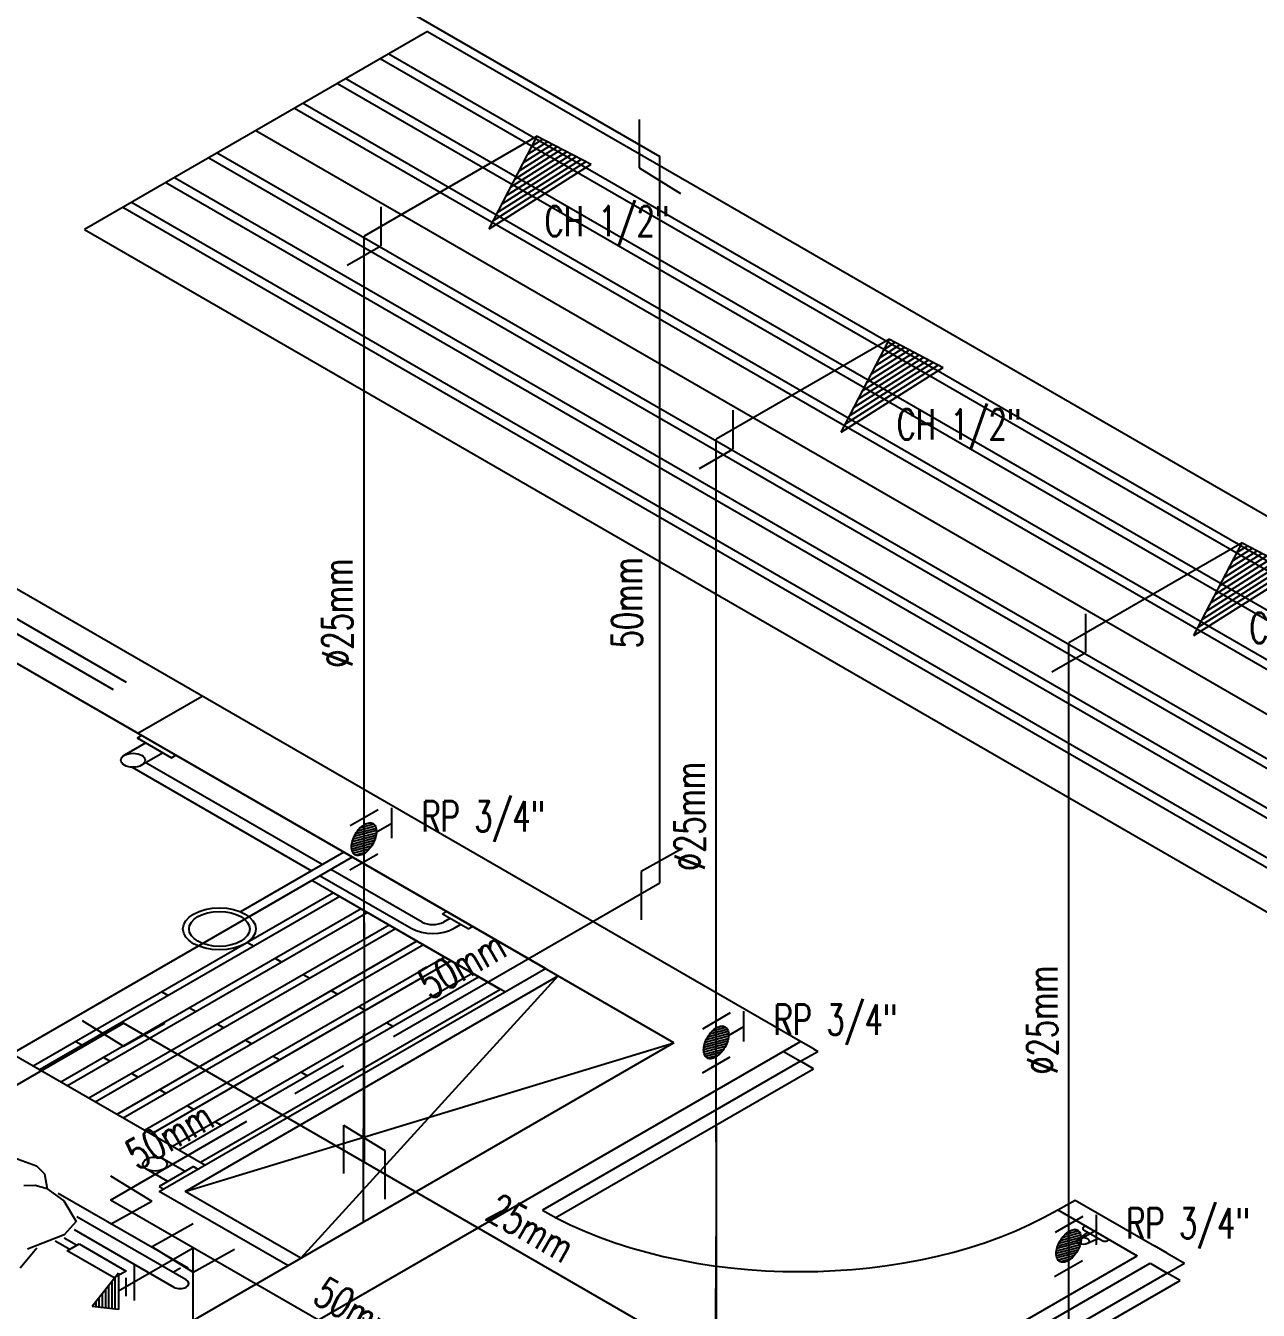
# Model space of a CAD drawing. Header units: millimetres. Extents: x 474.7 to 528.3, y 13.1 to 23.5.
# Drawn here: x 509.195 to 511.227, y 17.523 to 19.642 of the extents above; entities that cross this region are included whole.
import ezdxf

# ---------------------------------------------------------------- set-up
doc = ezdxf.new("R2010")
doc.units = ezdxf.units.MM
doc.header["$LTSCALE"] = 2.5
doc.linetypes.add('HIDDEN2', pattern=[0.1875, 0.125, -0.0625])
for name, color, linetype in [('AF-PVCH', 140, 'Continuous'), ('EIXO', 253, 'Continuous'), ('I-AGUA FRIA', 5, 'Continuous'), ('I-ARQ', 8, 'Continuous'), ('I-CONEXAO', 1, 'Continuous'), ('I-NORMO_INST', 4, 'Continuous'), ('I-ÁGUA', 5, 'Continuous')]:
    doc.layers.add(name, color=color, linetype=linetype)
doc.styles.add('25', font='ROMANS.SHX', dxfattribs={"width": 0.7, "height": 0.05})

# ---------------------------------------------------------------- blocks, each defined once
blk = doc.blocks.new('*X9')
at = {"color": 0}
for p, q in [((6.7149, 15.0199), (6.7367, 15.0417)), ((6.7174, 15.0171), (6.7424, 15.042)), ((6.7204, 15.0147), (6.7475, 15.0418)), ((6.7238, 15.0128), (6.7521, 15.0412)), ((6.7133, 15.0236), (6.7303, 15.0405)), ((6.714, 15.0296), (6.7214, 15.037)), ((6.7275, 15.0113), (6.7565, 15.0402)), ((6.7317, 15.0102), (6.7604, 15.0388)), ((6.7363, 15.0094), (6.7639, 15.0371)), ((6.7412, 15.009), (6.7671, 15.0349)), ((6.7466, 15.0091), (6.7697, 15.0323)), ((6.7527, 15.0099), (6.7718, 15.029)), ((6.7602, 15.0121), (6.7724, 15.0243))]:
    blk.add_line(p, q, dxfattribs=at)
blk = doc.blocks.new('RG5')
at = {"layer": 'I-CONEXAO'}
for p, q in [((-0.0537, 0.0041), (-0.0078, 0.0306)), ((-0.0242, -0.0389), (-0.0674, -0.014)), ((-0.0201, -0.0116), (-0.0458, -0.0264)), ((0.01, -0.0318), (0.0558, -0.0053))]:
    blk.add_line(p, q, dxfattribs=at)
blk.add_lwpolyline([(-0.0297, 0, 0.161289), (-0.0278, -0.0057, 0.106183), (-0.021, -0.0117, 0.070456), (-0.0119, -0.0151, 0.056723), (0, -0.0165, 0.056723), (0.0119, -0.0151, 0.070456), (0.021, -0.0117, 0.106183), (0.0278, -0.0057, 0.161289), (0.0297, 0, 0.161289), (0.0278, 0.0057, 0.106183), (0.021, 0.0117, 0.070456), (0.0119, 0.0152, 0.056723), (0, 0.0165, 0.056723), (-0.0119, 0.0152, 0.070456), (-0.021, 0.0117, 0.106183), (-0.0278, 0.0057, 0.161289)], format="xyb", close=True, dxfattribs=at)
at = {"color": 8}
blk.add_blockref('*X9', (-6.7428, -15.0255), dxfattribs=at)
blk = doc.blocks.new('*U47')
for p in [(0.2857, 2.2608, -9.3786), (0, 0.964)]:
    blk.add_line(p, (0, 2.0959))
at = {"color": 8, "extrusion": (0, 0.816497, 0.57735)}
blk.add_circle((0.0012, -4.2567, -3.0103), 0.0291, dxfattribs=at)
at = {"layer": 'EIXO', "linetype": 'HIDDEN2'}
blk.add_line((-0.0012, -0.0003, -2.9653), (0, 0.964), dxfattribs=at)
at = {"layer": 'I-CONEXAO'}
for p, q in [((0.2061, 2.1077, -9.4105), (0.2857, 2.2608, -9.3786)), ((0.2857, 2.2608, -9.3786), (0.3743, 2.2145, -9.4493)), ((0.2061, 2.1077, -9.4105), (0.3743, 2.2145, -9.5513)), ((0.0277, 2.1439), (0.0277, 2.0798)), ((-0.0277, 2.0478), (0.0277, 2.0798))]:
    blk.add_line(p, q, dxfattribs=at)
at = {"layer": 'I-CONEXAO', "color": 8}
for p, q in [((0.2631, 2.2173, -9.4582), (0.3109, 2.2476, -9.4982)), ((0.2702, 2.231, -9.4641), (0.303, 2.2518, -9.4916)), ((0.2773, 2.2447, -9.4701), (0.2951, 2.2559, -9.4849)), ((0.2275, 2.1488, -9.4284), (0.3505, 2.2269, -9.5314)), ((0.2346, 2.1625, -9.4343), (0.3426, 2.2311, -9.5248)), ((0.2417, 2.1762, -9.4403), (0.3347, 2.2352, -9.5181)), ((0.2488, 2.1899, -9.4462), (0.3268, 2.2394, -9.5115)), ((0.256, 2.2036, -9.4522), (0.3188, 2.2435, -9.5049)), ((0.2133, 2.1214, -9.4164), (0.3664, 2.2186, -9.5447)), ((0.2204, 2.1351, -9.4224), (0.3585, 2.2228, -9.5381))]:
    blk.add_line(p, q, dxfattribs=at)
at = {"layer": 'AF-PVCH', "xscale": -1, "rotation": 59.99999999999946}
blk.add_blockref('RG5', (0, 1.1013), dxfattribs=at)
at = {"layer": 'I-NORMO_INST', "style": '25', "width": 0.7}
for s, p in [('CH 1/2"', (0.2978, 2.0954, -4.8257)), ('RP 3/4"', (0.0948, 1.1137, 13.9314))]:
    blk.add_text(s, height=0.05, dxfattribs=at).set_placement(p)
blk.add_text('%%C25mm', height=0.05, rotation=90, dxfattribs=at).set_placement((-0.0188, 1.3839, 11.8208))
blk = doc.blocks.new('A$C79730085')
at = {"color": 8}
for p, q in [((-0.0135, 0.1518, 2.2483), (0.0133, 0.1363, 2.2483)), ((-0.0103, 0.156, 2.2483), (0.0101, 0.1442, 2.2483)), ((-0.0072, 0.1603, 2.2483), (0.007, 0.1521, 2.2483)), ((-0.004, 0.1645, 2.2483), (0.0038, 0.16, 2.2483)), ((-0.0229, 0.139, 2.2483), (0.0227, 0.1127, 2.2483)), ((-0.0198, 0.1433, 2.2483), (0.0196, 0.1206, 2.2483)), ((-0.0166, 0.1475, 2.2483), (0.0164, 0.1284, 2.2483))]:
    blk.add_line(p, q, dxfattribs=at)
at = {"layer": 'I-CONEXAO'}
for p, q in [((-0.0261, 0.1348, 2.2483), (-0.0001, 0.1698, 2.2483)), ((0.0259, 0.1048, 2.2483), (-0.0001, 0.1698, 2.2483)), ((0.0259, 0.1048, 2.2483), (-0.0261, 0.1348, 2.2483)), ((0.0128, 0.098), (-0.0132, 0.113)), ((0.0258, 0.0749), (-0.0262, 0.1049))]:
    blk.add_line(p, q, dxfattribs=at)
blk = doc.blocks.new('*U48')
at = {"color": 8, "extrusion": (0, 0.816497, 0.57735)}
blk.add_circle((0, 0), 0.0291, dxfattribs=at)
at = {"layer": 'EIXO', "linetype": 'HIDDEN2'}
blk.add_line((0, 0, 2.2483), (0, 0.3, 2.2483), dxfattribs=at)
at = {"layer": 'I-AGUA FRIA'}
blk.add_line((0, 0.3, 2.2483), (-0.1234, 0.2288, 2.2483), dxfattribs=at)
at = {"rotation": 120.0081952903946}
blk.add_blockref('A$C79730085', (-0.0197, 0.2888), dxfattribs=at)
at = {"layer": 'I-NORMO_INST', "style": '25', "width": 0.7}
blk.add_text('CA ½"', height=0.05, dxfattribs=at).set_placement((-0.1786, 0.1102, 2.2483))

msp = doc.modelspace()

# ---------------------------------------------------------------- linework, layer by layer
at = {"layer": 'I-AGUA FRIA'}
for p, q in [((508.2361, 20.5831), (510.2401, 19.4261, 28.7395)), ((510.2401, 18.2278, 28.7395), (510.2401, 19.4261, 28.7395)), ((509.8013, 17.9744, 28.7395), (510.2401, 18.2278, 28.7395)), ((508.3897, 17.4385, 2.2483), (509.356, 17.9964, 2.2483)), ((511.2222, 16.9189, 28.7395), (509.356, 17.9964, 28.7395)), ((509.6385, 17.8804, 28.7395), (509.7186, 17.9267, 28.7395)), ((509.3347, 17.705, 28.7395), (509.5595, 17.8348, 28.7395)), ((511.2227, 16.6149, 28.7395), (509.3347, 17.705, 28.7395))]:
    msp.add_line(p, q, dxfattribs=at)
at = {"layer": 'I-ARQ', "extrusion": (0, 0.816497, 0.57735)}
for p, q in [((509.8571, 19.6321, 18.6193), (509.2914, 19.3055, 19.0812)), ((509.8571, 19.6321, 18.6193), (512.7951, 17.9358, 21.0182)), ((509.7793, 19.5872, 18.6828), (512.7173, 17.8909, 21.0817)), ((509.7935, 19.5953, 18.6712), (512.7315, 17.8991, 21.0701)), ((509.7227, 19.5545, 18.729), (512.6608, 17.8582, 21.1279)), ((509.7086, 19.5463, 18.7405), (512.6466, 17.8501, 21.1394)), ((509.652, 19.5137, 18.7867), (512.5901, 17.8174, 21.1856)), ((509.6379, 19.5055, 18.7983), (512.5759, 17.8092, 21.1971)), ((510.4721, 17.9663, 20.975), (507.8593, 19.4748, 18.8417)), ((509.5743, 19.4688, 18.8502), (512.5123, 17.7725, 21.2491)), ((509.5106, 19.432, 18.9022), (512.4486, 17.7358, 21.3011)), ((509.4965, 19.4239, 18.9137), (512.4345, 17.7276, 21.3126)), ((509.4399, 19.3912, 18.9599), (512.3779, 17.6949, 21.3588)), ((509.4258, 19.383, 18.9715), (512.3638, 17.6868, 21.3704)), ((510.2635, 17.9643, 20.9779), (507.8593, 19.3523, 19.0149)), ((509.355, 19.3422, 19.0292), (512.2931, 17.6459, 21.4281)), ((509.3692, 19.3504, 19.0177), (512.3072, 17.6541, 21.4165)), ((509.2914, 19.3055, 19.0812), (512.2294, 17.6092, 21.48)), ((510.0514, 18.0868, 20.8047), (508.989, 18.7001, 19.9372)), ((509.2417, 18.5542, 20.1436), (509.2276, 18.5624, 20.1321)), ((509.3796, 18.4746, 20.2562), (509.4857, 18.5358, 20.1696)), ((509.3929, 18.4588, 20.2786), (509.3575, 18.4384, 20.3074)), ((509.3787, 18.4669, 20.267), (509.3858, 18.471, 20.2613)), ((509.3787, 18.4669, 20.267), (509.4353, 18.4343, 20.3132)), ((509.4212, 18.4424, 20.3017), (509.3858, 18.422, 20.3305)), ((509.4353, 18.4343, 20.3132), (509.4424, 18.4384, 20.3074)), ((509.3704, 18.4187, 20.3353), (509.666, 18.248, 20.5766)), ((509.6837, 18.2582, 20.5622), (509.3929, 18.4261, 20.3248)), ((509.719, 18.2786, 20.5333), (509.5487, 18.1803, 20.6724)), ((509.7332, 18.2705, 20.5449), (509.5629, 18.1721, 20.6839)), ((509.6801, 18.2398, 20.5882), (509.8304, 18.1531, 20.7109)), ((509.8481, 18.1633, 20.6964), (509.6978, 18.2501, 20.5737)), ((509.6665, 18.232, 20.5993), (509.1716, 17.9462, 21.0034)), ((509.9847, 18.0483, 20.8591), (509.6665, 18.232, 20.5993)), ((509.7019, 18.2116, 20.6282), (509.2069, 17.9258, 21.0323)), ((509.7125, 18.2055, 20.6368), (509.2175, 17.9197, 21.041)), ((509.7019, 18.2116, 20.6282), (509.9777, 18.0524, 20.8533)), ((509.7479, 18.185, 20.6657), (509.2529, 17.8993, 21.0698)), ((509.7585, 18.1789, 20.6743), (509.2635, 17.8931, 21.0785)), ((509.8817, 18.1766, 20.6777), (509.8887, 18.1806, 20.6719)), ((509.9241, 18.1521, 20.7123), (509.8817, 18.1766, 20.6777)), ((509.7938, 18.1585, 20.7032), (509.2988, 17.8727, 21.1074)), ((509.894, 18.1694, 20.6878), (509.8834, 18.1633, 20.6964)), ((509.9011, 18.1531, 20.7109), (509.9117, 18.1592, 20.7022)), ((509.9241, 18.1521, 20.7123), (509.9312, 18.1562, 20.7065)), ((509.8044, 18.1524, 20.7119), (509.3095, 17.8666, 21.116)), ((509.8398, 18.132, 20.7407), (509.3448, 17.8462, 21.1449)), ((509.8504, 18.1258, 20.7494), (509.3554, 17.8401, 21.1535)), ((509.5605, 18.1299, 20.7436), (509.5711, 18.1238, 20.7523)), ((509.8857, 18.1054, 20.7783), (509.3908, 17.8197, 21.1824)), ((509.8963, 18.0993, 20.7869), (509.4014, 17.8135, 21.1911)), ((509.6064, 18.1034, 20.7812), (509.617, 18.0973, 20.7898)), ((509.415, 17.7193, 21.3243), (510.0514, 18.0868, 20.8047)), ((509.9317, 18.0789, 20.8158), (509.4367, 17.7931, 21.2199)), ((509.9423, 18.0728, 20.8245), (509.4473, 17.787, 21.2286)), ((509.4574, 17.7193, 21.3243), (510.0726, 18.0745, 20.822)), ((510.0726, 18.0745, 20.822), (509.6483, 17.6091, 21.4802)), ((509.6524, 18.0769, 20.8187), (509.663, 18.0707, 20.8273)), ((509.9777, 18.0524, 20.8533), (509.4827, 17.7666, 21.2575)), ((509.6984, 18.0503, 20.8562), (509.709, 18.0442, 20.8649)), ((509.4191, 18.0483, 20.8591), (509.4297, 18.0422, 20.8678)), ((509.465, 18.0217, 20.8966), (509.4756, 18.0156, 20.9053)), ((509.7443, 18.0238, 20.8937), (509.7549, 18.0177, 20.9024)), ((509.511, 17.9952, 20.9342), (509.5216, 17.9891, 20.9428)), ((509.7903, 17.9972, 20.9313), (509.8009, 17.9911, 20.9399)), ((509.2776, 17.9666, 20.9746), (509.2882, 17.9605, 20.9832)), ((509.4822, 17.3948, 21.7833), (510.4721, 17.9663, 20.975)), ((509.5569, 17.9687, 20.9717), (509.5675, 17.9625, 20.9803)), ((510.4438, 17.95, 20.9981), (510.4721, 17.9663, 20.975)), ((510.4933, 17.9541, 20.9923), (510.4721, 17.9663, 20.975)), ((510.2635, 17.9643, 20.9779), (508.3897, 16.8824, 22.5079)), ((509.4898, 17.7625, 21.2632), (509.1716, 17.9462, 21.0034)), ((509.4574, 17.7193, 21.3243), (510.2635, 17.9643, 20.9779)), ((510.4438, 17.95, 20.9981), (510.4721, 17.9337, 21.0212)), ((510.4721, 17.9337, 21.0212), (510.5004, 17.95, 20.9981)), ((510.4933, 17.9541, 20.9923), (510.5004, 17.95, 20.9981)), ((509.4403, 17.7911, 21.2228), (509.2069, 17.9258, 21.0323)), ((509.3236, 17.9401, 21.0121), (509.3342, 17.934, 21.0208)), ((509.6029, 17.9421, 21.0092), (509.6135, 17.936, 21.0179)), ((510.4721, 17.9337, 21.0212), (510.0465, 17.688, 21.3687)), ((510.4933, 17.9214, 21.0385), (510.4721, 17.9337, 21.0212)), ((509.3696, 17.9136, 21.0496), (509.3802, 17.9074, 21.0583)), ((509.6489, 17.9156, 21.0467), (509.6595, 17.9095, 21.0554)), ((510.0677, 17.6757, 21.386), (510.4933, 17.9214, 21.0385)), ((509.4155, 17.887, 21.0872), (509.4261, 17.8809, 21.0958)), ((509.4615, 17.8605, 21.1247), (509.4721, 17.8544, 21.1333)), ((509.5074, 17.8339, 21.1622), (509.518, 17.8278, 21.1709)), ((509.4291, 17.7357, 21.3012), (509.3938, 17.7561, 21.2723)), ((509.4716, 17.7602, 21.2666), (509.415, 17.7275, 21.3128)), ((509.4574, 17.752, 21.2781), (509.4221, 17.7724, 21.2492)), ((509.4716, 17.7602, 21.2666), (509.4786, 17.7561, 21.2723)), ((509.415, 17.7275, 21.3128), (509.4221, 17.7234, 21.3185)), ((509.6271, 17.5969, 21.4975), (509.415, 17.7193, 21.3243)), ((509.6483, 17.6091, 21.4802), (509.4574, 17.7193, 21.3243)), ((510.8964, 17.6887, 21.3676), (510.9247, 17.705, 21.3445)), ((510.9247, 17.705, 21.3445), (511.0555, 17.6295, 21.4513)), ((510.8964, 17.6887, 21.3676), (511.0272, 17.6132, 21.4744)), ((510.946, 17.6519, 21.4196), (510.9312, 17.6413, 21.4347)), ((510.9424, 17.6621, 21.4052), (510.9389, 17.6601, 21.4081)), ((510.9389, 17.656, 21.4138), (510.9706, 17.6377, 21.4397)), ((510.9424, 17.6621, 21.4052), (510.9812, 17.6398, 21.4368)), ((510.9637, 17.6417, 21.4341), (510.9453, 17.6331, 21.4462)), ((510.9812, 17.6398, 21.4368), (510.9776, 17.6377, 21.4397)), ((511.0767, 17.6173, 21.4686), (511.0555, 17.6295, 21.4513)), ((510.0655, 17.058, 22.2596), (511.0272, 17.6132, 21.4744)), ((511.0767, 17.6173, 21.4686), (511.105, 17.6009, 21.4917)), ((510.0867, 17.0457, 22.2769), (511.0484, 17.6009, 21.4917)), ((511.0767, 17.5846, 21.5148), (510.6511, 17.3389, 21.8623)), ((511.0484, 17.6009, 21.4917), (511.0767, 17.5846, 21.5148)), ((511.0767, 17.5846, 21.5148), (511.105, 17.6009, 21.4917)), ((511.0979, 17.5724, 21.5321), (511.0767, 17.5846, 21.5148)), ((510.6723, 17.3267, 21.8796), (511.0979, 17.5724, 21.5321))]:
    msp.add_line(p, q, dxfattribs=at)
at = {"layer": 'I-ARQ', "linetype": 'HIDDEN2', "extrusion": (0, 0.816497, 0.57735)}
for p, q in [((509.0897, 18.7155, 19.9156), (509.4433, 18.5113, 20.2042)), ((509.0685, 18.7032, 19.9329), (509.4221, 18.4991, 20.2216))]:
    msp.add_line(p, q, dxfattribs=at)
at = {"layer": 'I-ARQ', "linetype": 'ByBlock', "extrusion": (0, 0.816497, 0.57735)}
for p, q in [((509.1704, 17.7765, 21.2434), (509.2126, 17.7611, 21.2653)), ((509.2126, 17.7611, 21.2653), (509.2257, 17.7484, 21.2832)), ((509.2257, 17.7484, 21.2832), (509.2299, 17.7233, 21.3187)), ((509.2103, 17.729, 21.3106), (509.1917, 17.7281, 21.3119)), ((509.2299, 17.7233, 21.3187), (509.2103, 17.729, 21.3106)), ((509.2299, 17.7233, 21.3187), (509.2576, 17.7034, 21.3469)), ((509.2483, 17.7165, 21.3283), (509.4624, 17.5929, 21.5031)), ((509.2576, 17.7034, 21.3469), (509.2781, 17.6697, 21.3945)), ((509.2781, 17.6697, 21.3945), (509.2582, 17.6478, 21.4255)), ((509.4595, 17.5732, 21.5309), (509.279, 17.6774, 21.3836)), ((509.2582, 17.6478, 21.4255), (509.1974, 17.624, 21.4591)), ((509.2745, 17.6562, 21.4136), (509.4388, 17.5613, 21.5478)), ((509.1858, 17.5933, 21.5026), (509.213, 17.6259, 21.4564)), ((509.2672, 17.6234, 21.46), (509.2435, 17.6371, 21.4406)), ((509.2783, 17.6303, 21.4501), (509.2581, 17.642, 21.4336)), ((509.2632, 17.621, 21.4633), (509.283, 17.6325, 21.4471)), ((509.283, 17.6325, 21.4471), (509.3602, 17.5879, 21.5101)), ((509.3404, 17.5765, 21.5263), (509.2632, 17.621, 21.4633)), ((509.3602, 17.5879, 21.5101), (509.3404, 17.5765, 21.5263)), ((509.4497, 17.5925, 21.5037), (509.4384, 17.586, 21.5128))]:
    msp.add_line(p, q, dxfattribs=at)
at = {"layer": 'I-ARQ', "extrusion": (0, 0.816497, 0.57735)}
for centre, radius in [((-509.3717, 5.9497, 26.7794), 0.02), ((-509.514, 6.4314, 26.7794), 0.06), ((-509.514, 6.4314, 26.7794), 0.05), ((-509.4079, 7.1032, 26.7794), 0.02), ((-510.9382, 7.3232, 26.7794), 0.01)]:
    msp.add_circle(centre, radius, dxfattribs=at)
for centre, radius, start, end in [((-509.8658, 6.3943, 26.7794), 0.025, 45, 135), ((-509.8658, 6.3943, 26.7794), 0.05, 45, 135), ((-510.4708, 6.8088, 26.7794), 0.6016, 45.1511, 135.0258), ((-510.9424, 7.2871, 26.7794), 0.005, 315, 45), ((-510.9741, 7.3188, 26.7794), 0.005, 45, 135)]:
    msp.add_arc(centre, radius, start, end, dxfattribs=at)
at = {"layer": 'I-ARQ', "linetype": 'ByBlock', "extrusion": (0, 0.816497, 0.57735)}
msp.add_arc((-509.4491, 7.4443, 26.7794), 0.0146, 45, 225, dxfattribs=at)
at = {"layer": 'I-CONEXAO'}
for p, q in [((510.2774, 18.2847, 28.7395), (510.2093, 18.2468, 28.7395)), ((509.356, 17.9589, 2.2483), (509.424, 17.9968, 2.2483)), ((509.3347, 17.665, 28.7395), (509.4027, 17.703, 28.7395)), ((509.471, 17.6658, 2.2483), (509.403, 17.6278, 2.2483)), ((509.471, 17.5858, 2.2483), (509.5391, 17.6237, 2.2483))]:
    msp.add_line(p, q, dxfattribs=at)
for points in [[(510.206, 19.4871), (510.206, 19.4071)], [(510.206, 19.4071), (510.2741, 19.365)]]:
    msp.add_lwpolyline(points, dxfattribs=at)
for points, elevation in [([(510.2093, 18.2468), (510.2093, 18.1668)], 28.7395), ([(509.2879, 18.0009), (509.356, 17.9589)], 2.2483), ([(509.7185, 17.8285), (509.7866, 17.7864)], -2.2483), ([(509.7185, 17.8285), (509.7185, 17.7485)], -2.2483), ([(509.7866, 17.7864), (509.7866, 17.7064)], -2.2483), ([(509.3347, 17.745), (509.4027, 17.703)], 28.7395), ([(509.403, 17.6278), (509.471, 17.5858)], 2.2483)]:
    msp.add_lwpolyline(points, dxfattribs=dict(at, elevation=elevation))
at = {"layer": 'I-ÁGUA'}
for p, q in [((509.7525, 18.1628, -2.2483), (509.7525, 17.7674, -2.2483)), ((510.333, 17.8277), (510.333, 17.4323))]:
    msp.add_line(p, q, dxfattribs=at)

# ---------------------------------------------------------------- block references
at = {"layer": 'I-AGUA FRIA'}
for name, p in [('*U47', (509.7525, 17.1988)), ('*U47', (510.333, 16.8636)), ('*U47', (510.9143, 16.528)), ('*U48', (509.471, 17.3258))]:
    msp.add_blockref(name, p, dxfattribs=at)

# ---------------------------------------------------------------- texts
at = {"layer": 'I-NORMO_INST', "style": '25', "width": 0.7}
for s, rotation, p in [('50mm', 90, (510.211, 18.6148)), ('50mm', 30, (509.8616, 18.0342)), ('50mm', 30, (509.3795, 17.7531, -20.8158)), ('25mm', 330, (509.9505, 17.6744, 26.4912)), ('50mm', 330, (509.6652, 17.5371, 26.4912))]:
    msp.add_text(s, height=0.05, rotation=rotation, dxfattribs=at).set_placement(p)

doc.saveas('drawing.dxf')
